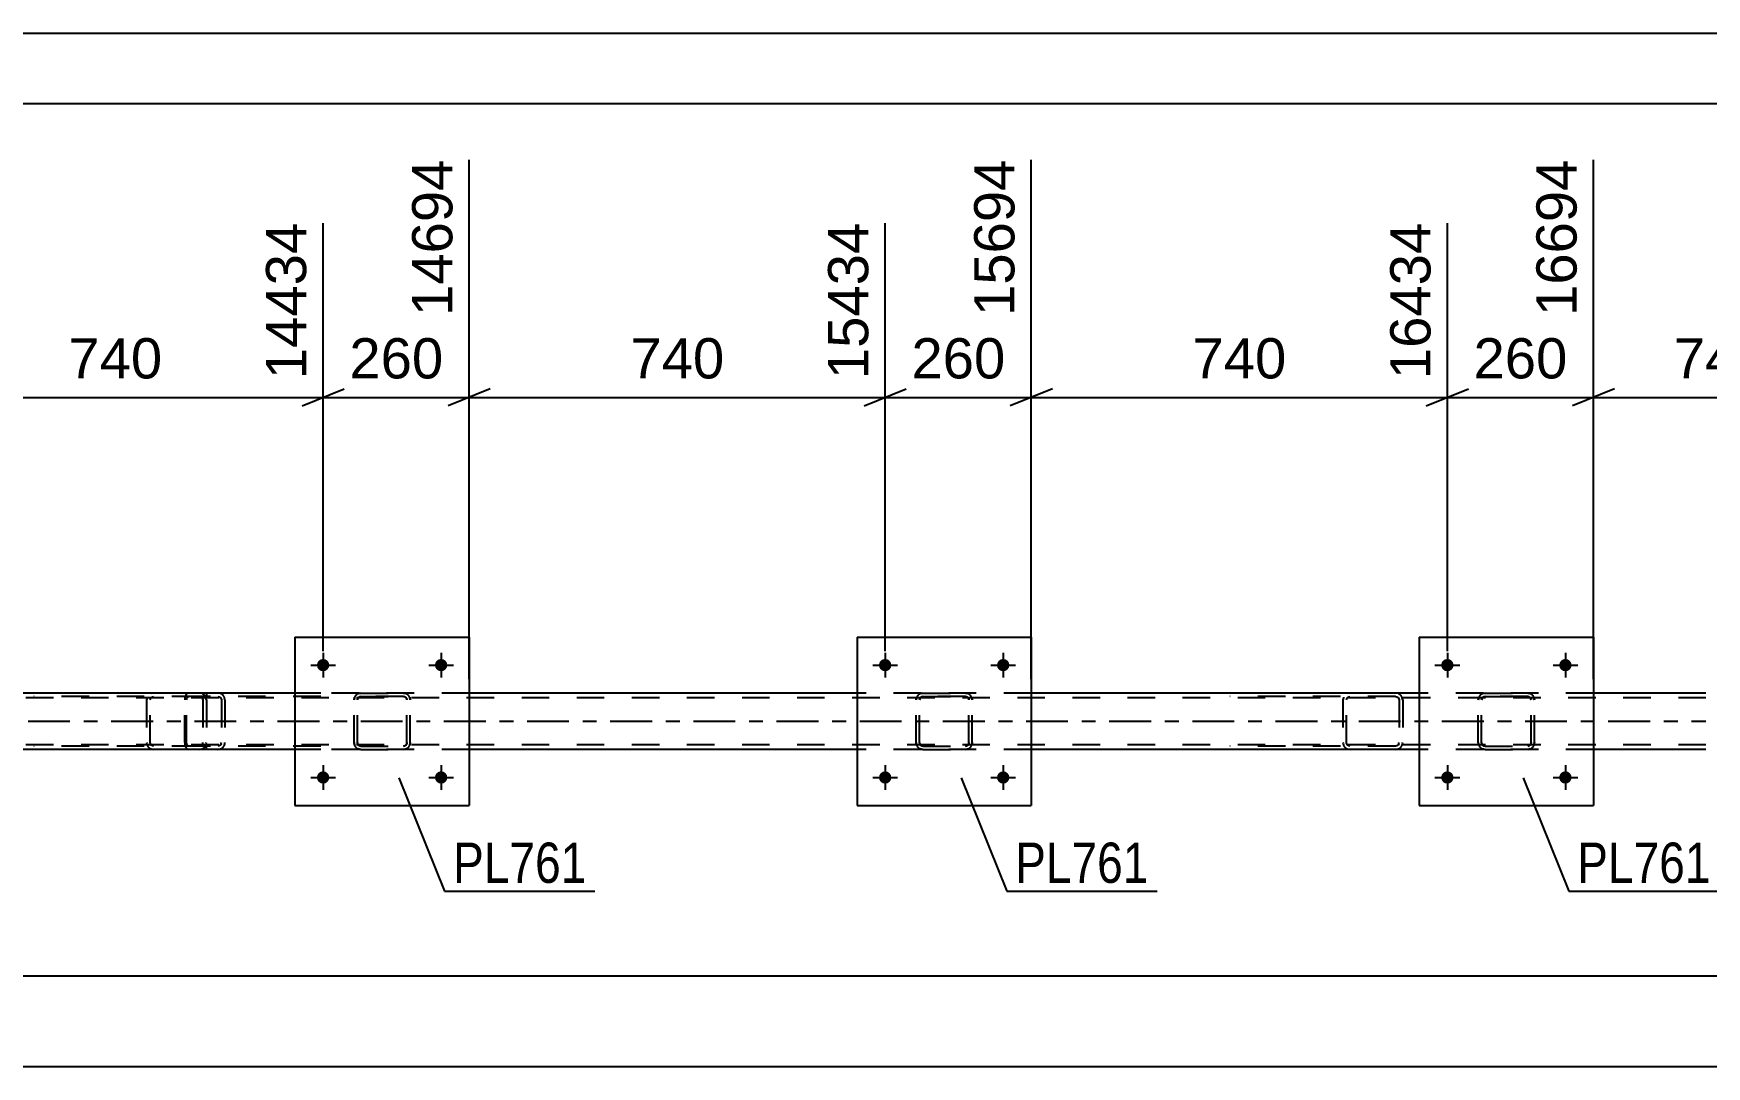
# Model space of a CAD drawing. Header units: millimetres. Extents: x 0 to 841, y 0 to 594.
# Drawn here: x 645.5 to 764.5, y 520.5 to 594 of the extents above; entities that cross this region are included whole.
import ezdxf

# ---------------------------------------------------------------- set-up
doc = ezdxf.new("R2010")
doc.units = ezdxf.units.MM
doc.linetypes.add('DXK_LINE_DOT2', pattern=[3.9198, 1.9599, -1.9599])
doc.linetypes.add('DXK_LINE_DOT3', pattern=[5.9187, 2.979, -0.9799, 0.9799, -0.9799])
doc.styles.add('Arial', font='ARIAL.TTF', dxfattribs={"height": 0.2})
doc.styles.add('Arial Narrow', font='ARIALN.TTF', dxfattribs={"height": 0.2})

# ---------------------------------------------------------------- blocks, each defined once
blk = doc.blocks.new('Unknown-317662454-1113')
at = {"color": 5, "linetype": 'Continuous'}
for p, q in [((841, 594), (0, 594)), ((836, 589), (5, 589))]:
    blk.add_line(p, q, dxfattribs=at)
blk = doc.blocks.new('Bolt-317662454-1784 - 1694')
at = {"linetype": 'Continuous'}
for points in [[(666.52, 549.03, -1), (665.64, 549.03, -1)], [(674.92, 549.03, -1), (674.04, 549.03, -1)]]:
    blk.add_hatch(color=1, dxfattribs=at).paths.add_polyline_path(points)
at = {"color": 1, "linetype": 'Continuous'}
for p, q in [((665.2, 549.03), (666.96, 549.03)), ((666.08, 549.91), (666.08, 548.15)), ((673.6, 549.03), (675.36, 549.03)), ((674.48, 549.91), (674.48, 548.15))]:
    blk.add_line(p, q, dxfattribs=at)
blk = doc.blocks.new('Bolt-317662454-1785 - 1694')
at = {"linetype": 'Continuous'}
for points in [[(706.52, 541.03, -1), (705.64, 541.03, -1)], [(714.92, 541.03, -1), (714.04, 541.03, -1)]]:
    blk.add_hatch(color=1, dxfattribs=at).paths.add_polyline_path(points)
at = {"color": 1, "linetype": 'Continuous'}
for p, q in [((706.08, 541.91), (706.08, 540.15)), ((714.48, 541.91), (714.48, 540.15)), ((705.2, 541.03), (706.96, 541.03)), ((713.6, 541.03), (715.36, 541.03))]:
    blk.add_line(p, q, dxfattribs=at)
blk = doc.blocks.new('Part-317662454-1792 - 1694')
at = {"color": 7, "linetype": 'DXK_LINE_DOT2'}
for p, q in [((708.28, 546.55), (708.32, 546.74)), ((708.32, 546.73), (708.28, 546.55)), ((708.28, 543.51), (708.28, 546.55)), ((708.52, 546.55), (708.54, 546.64)), ((708.54, 546.64), (708.52, 546.55)), ((708.52, 543.51), (708.52, 546.55)), ((708.54, 546.64), (708.6, 546.72)), ((708.6, 546.72), (708.54, 546.64)), ((708.58, 547), (708.76, 547.03)), ((708.76, 547.03), (708.58, 546.99)), ((708.6, 546.72), (708.67, 546.77)), ((708.67, 546.77), (708.6, 546.72)), ((708.67, 546.77), (708.76, 546.79)), ((708.76, 546.79), (708.67, 546.77)), ((708.76, 547.03), (711.8, 547.03)), ((708.76, 547.03), (708.76, 547.03)), ((708.76, 547.03), (711.8, 547.03)), ((708.76, 546.79), (711.8, 546.79)), ((708.76, 546.79), (708.76, 546.79)), ((711.8, 546.79), (708.76, 546.79)), ((711.8, 547.03), (711.8, 547.03)), ((711.8, 547.03), (711.99, 547)), ((711.99, 546.99), (711.8, 547.03)), ((711.8, 546.79), (711.8, 546.79)), ((711.8, 546.79), (711.9, 546.77)), ((711.9, 546.77), (711.8, 546.79)), ((711.9, 546.77), (711.97, 546.72)), ((711.97, 546.72), (711.9, 546.77)), ((711.97, 546.72), (712.03, 546.64)), ((712.03, 546.64), (711.97, 546.72)), ((712.03, 546.64), (712.04, 546.55)), ((712.04, 546.55), (712.03, 546.64)), ((712.04, 543.51), (712.04, 546.55)), ((712.25, 546.74), (712.28, 546.55)), ((712.28, 546.55), (712.25, 546.73)), ((712.28, 543.51), (712.28, 546.55)), ((708.32, 543.33), (708.28, 543.51)), ((708.28, 543.51), (708.32, 543.33)), ((708.54, 543.42), (708.52, 543.51)), ((708.52, 543.51), (708.54, 543.42)), ((708.6, 543.34), (708.54, 543.42)), ((708.54, 543.42), (708.6, 543.34)), ((708.76, 543.03), (708.58, 543.07)), ((708.58, 543.07), (708.76, 543.03)), ((708.67, 543.29), (708.6, 543.34)), ((708.6, 543.34), (708.67, 543.29)), ((708.76, 543.27), (708.67, 543.29)), ((708.67, 543.29), (708.76, 543.27)), ((708.76, 543.27), (711.8, 543.27)), ((708.76, 543.27), (708.76, 543.27)), ((708.76, 543.27), (711.8, 543.27)), ((708.76, 543.03), (711.8, 543.03)), ((708.76, 543.03), (708.76, 543.03)), ((708.76, 543.03), (711.8, 543.03)), ((711.9, 543.29), (711.8, 543.27)), ((711.8, 543.27), (711.9, 543.29)), ((711.8, 543.27), (711.8, 543.27)), ((711.99, 543.07), (711.8, 543.03)), ((711.8, 543.03), (711.99, 543.07)), ((711.8, 543.03), (711.8, 543.03)), ((711.97, 543.34), (711.9, 543.29)), ((711.9, 543.29), (711.97, 543.34)), ((712.03, 543.42), (711.97, 543.34)), ((711.97, 543.34), (712.03, 543.42)), ((712.04, 543.51), (712.03, 543.42)), ((712.03, 543.42), (712.04, 543.51)), ((712.28, 543.51), (712.25, 543.33)), ((712.25, 543.33), (712.28, 543.51))]:
    blk.add_line(p, q, dxfattribs=at)
at = {"color": 7, "linetype": 'DXK_LINE_DOT3'}
blk.add_line((710.28, 545.03), (710.28, 545.03), dxfattribs=at)
at = {"color": 7, "linetype": 'DXK_LINE_DOT2'}
for centre, start, end in [((708.76, 546.55), 112.5, 157.5), ((708.76, 546.55), 112.5, 157.5), ((711.8, 546.55), 22.5, 67.5), ((711.8, 546.55), 22.5, 67.5), ((708.76, 543.51), 202.5, 247.5), ((708.76, 543.51), 202.5, 247.5), ((711.8, 543.51), 292.5, 337.5), ((711.8, 543.51), 292.5, 337.5)]:
    blk.add_arc(centre, 0.48, start, end, dxfattribs=at)
blk = doc.blocks.new('Bolt-317662454-1766 - 1694')
at = {"linetype": 'Continuous'}
for points in [[(706.52, 549.03, -1), (705.64, 549.03, -1)], [(714.92, 549.03, -1), (714.04, 549.03, -1)]]:
    blk.add_hatch(color=1, dxfattribs=at).paths.add_polyline_path(points)
at = {"color": 1, "linetype": 'Continuous'}
for p, q in [((705.2, 549.03), (706.96, 549.03)), ((706.08, 549.91), (706.08, 548.15)), ((713.6, 549.03), (715.36, 549.03)), ((714.48, 549.91), (714.48, 548.15))]:
    blk.add_line(p, q, dxfattribs=at)
blk = doc.blocks.new('Part-317662454-1771 - 1694')
at = {"color": 2, "linetype": 'Continuous'}
for p, q in [((704.08, 551.03), (704.08, 539.03)), ((704.08, 551.03), (716.48, 551.03)), ((716.48, 551.03), (716.48, 539.03)), ((704.08, 539.03), (716.48, 539.03))]:
    blk.add_line(p, q, dxfattribs=at)
blk = doc.blocks.new('Part-317662454-1772 - 1694')
at = {"color": 7, "linetype": 'DXK_LINE_DOT2'}
for p, q in [((748.29, 546.55), (748.32, 546.74)), ((748.32, 546.73), (748.29, 546.55)), ((748.29, 543.51), (748.29, 546.55)), ((748.53, 546.55), (748.54, 546.64)), ((748.54, 546.64), (748.53, 546.55)), ((748.53, 543.51), (748.53, 546.55)), ((748.54, 546.64), (748.6, 546.72)), ((748.6, 546.72), (748.54, 546.64)), ((748.58, 547), (748.77, 547.03)), ((748.77, 547.03), (748.58, 546.99)), ((748.6, 546.72), (748.67, 546.77)), ((748.67, 546.77), (748.6, 546.72)), ((748.67, 546.77), (748.77, 546.79)), ((748.77, 546.79), (748.67, 546.77)), ((748.77, 547.03), (751.81, 547.03)), ((748.77, 547.03), (748.77, 547.03)), ((748.77, 547.03), (751.81, 547.03)), ((748.77, 546.79), (751.81, 546.79)), ((748.77, 546.79), (748.77, 546.79)), ((751.81, 546.79), (748.77, 546.79)), ((751.81, 547.03), (751.81, 547.03)), ((751.81, 547.03), (751.99, 547)), ((751.99, 546.99), (751.81, 547.03)), ((751.81, 546.79), (751.81, 546.79)), ((751.81, 546.79), (751.9, 546.77)), ((751.9, 546.77), (751.81, 546.79)), ((751.9, 546.77), (751.97, 546.72)), ((751.97, 546.72), (751.9, 546.77)), ((751.97, 546.72), (752.03, 546.64)), ((752.03, 546.64), (751.97, 546.72)), ((752.03, 546.64), (752.05, 546.55)), ((752.05, 546.55), (752.03, 546.64)), ((752.05, 543.51), (752.05, 546.55)), ((752.25, 546.74), (752.29, 546.55)), ((752.29, 546.55), (752.25, 546.73)), ((752.29, 543.51), (752.29, 546.55)), ((748.32, 543.33), (748.29, 543.51)), ((748.29, 543.51), (748.32, 543.33)), ((748.54, 543.42), (748.53, 543.51)), ((748.53, 543.51), (748.54, 543.42)), ((748.6, 543.34), (748.54, 543.42)), ((748.54, 543.42), (748.6, 543.34)), ((748.77, 543.03), (748.58, 543.07)), ((748.58, 543.07), (748.77, 543.03)), ((748.67, 543.29), (748.6, 543.34)), ((748.6, 543.34), (748.67, 543.29)), ((748.77, 543.27), (748.67, 543.29)), ((748.67, 543.29), (748.77, 543.27)), ((748.77, 543.27), (751.81, 543.27)), ((748.77, 543.27), (748.77, 543.27)), ((748.77, 543.27), (751.81, 543.27)), ((748.77, 543.03), (751.81, 543.03)), ((748.77, 543.03), (748.77, 543.03)), ((748.77, 543.03), (751.81, 543.03)), ((751.9, 543.29), (751.81, 543.27)), ((751.81, 543.27), (751.9, 543.29)), ((751.81, 543.27), (751.81, 543.27)), ((751.99, 543.07), (751.81, 543.03)), ((751.81, 543.03), (751.99, 543.07)), ((751.81, 543.03), (751.81, 543.03)), ((751.97, 543.34), (751.9, 543.29)), ((751.9, 543.29), (751.97, 543.34)), ((752.03, 543.42), (751.97, 543.34)), ((751.97, 543.34), (752.03, 543.42)), ((752.05, 543.51), (752.03, 543.42)), ((752.03, 543.42), (752.05, 543.51)), ((752.29, 543.51), (752.25, 543.33)), ((752.25, 543.33), (752.29, 543.51))]:
    blk.add_line(p, q, dxfattribs=at)
at = {"color": 7, "linetype": 'DXK_LINE_DOT3'}
blk.add_line((750.29, 545.03), (750.29, 545.03), dxfattribs=at)
at = {"color": 7, "linetype": 'DXK_LINE_DOT2'}
for centre, start, end in [((748.77, 546.55), 112.5, 157.5), ((748.77, 546.55), 112.5, 157.5), ((751.81, 546.55), 22.5, 67.5), ((751.81, 546.55), 22.5, 67.5), ((748.77, 543.51), 202.5, 247.5), ((748.77, 543.51), 202.5, 247.5), ((751.81, 543.51), 292.5, 337.5), ((751.81, 543.51), 292.5, 337.5)]:
    blk.add_arc(centre, 0.48, start, end, dxfattribs=at)
blk = doc.blocks.new('Part-317662454-1777 - 1694')
at = {"color": 2, "linetype": 'Continuous'}
for p, q in [((744.09, 551.03), (744.09, 539.03)), ((744.09, 551.03), (756.49, 551.03)), ((756.49, 551.03), (756.49, 539.03)), ((744.09, 539.03), (756.49, 539.03))]:
    blk.add_line(p, q, dxfattribs=at)
blk = doc.blocks.new('Bolt-317662454-1783 - 1694')
at = {"linetype": 'Continuous'}
for points in [[(666.52, 541.03, -1), (665.64, 541.03, -1)], [(674.92, 541.03, -1), (674.04, 541.03, -1)]]:
    blk.add_hatch(color=1, dxfattribs=at).paths.add_polyline_path(points)
at = {"color": 1, "linetype": 'Continuous'}
for p, q in [((666.08, 541.91), (666.08, 540.15)), ((674.48, 541.91), (674.48, 540.15)), ((665.2, 541.03), (666.96, 541.03)), ((673.6, 541.03), (675.36, 541.03))]:
    blk.add_line(p, q, dxfattribs=at)
blk = doc.blocks.new('Bolt-317662454-1787 - 1694')
at = {"linetype": 'Continuous'}
for points in [[(746.53, 541.03, -1), (745.65, 541.03, -1)], [(754.93, 541.03, -1), (754.05, 541.03, -1)]]:
    blk.add_hatch(color=1, dxfattribs=at).paths.add_polyline_path(points)
at = {"color": 1, "linetype": 'Continuous'}
for p, q in [((746.09, 541.91), (746.09, 540.15)), ((754.49, 541.91), (754.49, 540.15)), ((745.21, 541.03), (746.97, 541.03)), ((753.61, 541.03), (755.37, 541.03))]:
    blk.add_line(p, q, dxfattribs=at)
blk = doc.blocks.new('Bolt-317662454-1788 - 1694')
at = {"linetype": 'Continuous'}
for points in [[(746.53, 549.03, -1), (745.65, 549.03, -1)], [(754.93, 549.03, -1), (754.05, 549.03, -1)]]:
    blk.add_hatch(color=1, dxfattribs=at).paths.add_polyline_path(points)
at = {"color": 1, "linetype": 'Continuous'}
for p, q in [((745.21, 549.03), (746.97, 549.03)), ((746.09, 549.91), (746.09, 548.15)), ((753.61, 549.03), (755.37, 549.03)), ((754.49, 549.91), (754.49, 548.15))]:
    blk.add_line(p, q, dxfattribs=at)
blk = doc.blocks.new('Part-317662454-1823 - 1694')
at = {"color": 7, "linetype": 'DXK_LINE_DOT2'}
for p, q in [((764.49, 546.71), (88.73, 546.71)), ((676.48, 547.03), (664.08, 547.03)), ((716.48, 547.03), (704.08, 547.03)), ((756.49, 547.03), (744.09, 547.03)), ((764.49, 543.35), (88.73, 543.35)), ((676.48, 543.03), (664.08, 543.03)), ((716.48, 543.03), (704.08, 543.03)), ((756.49, 543.03), (744.09, 543.03))]:
    blk.add_line(p, q, dxfattribs=at)
at = {"color": 2, "linetype": 'Continuous'}
for p, q in [((664.08, 547.03), (636.49, 547.03)), ((704.08, 547.03), (676.48, 547.03)), ((744.09, 547.03), (716.48, 547.03)), ((764.49, 547.03), (756.49, 547.03)), ((664.08, 543.03), (636.49, 543.03)), ((704.08, 543.03), (676.48, 543.03)), ((744.09, 543.03), (716.48, 543.03)), ((764.49, 543.03), (756.49, 543.03))]:
    blk.add_line(p, q, dxfattribs=at)
at = {"color": 7, "linetype": 'DXK_LINE_DOT3'}
blk.add_line((88.73, 545.03), (764.49, 545.03), dxfattribs=at)
blk = doc.blocks.new('Part-317662454-1879 - 1694')
at = {"color": 2, "linetype": 'Continuous'}
for p, q in [((664.08, 551.03), (664.08, 539.03)), ((664.08, 551.03), (676.48, 551.03)), ((676.48, 551.03), (676.48, 539.03)), ((664.08, 539.03), (676.48, 539.03))]:
    blk.add_line(p, q, dxfattribs=at)
blk = doc.blocks.new('Part-317662454-1880 - 1694')
at = {"color": 7, "linetype": 'DXK_LINE_DOT2'}
for p, q in [((668.28, 546.55), (668.32, 546.74)), ((668.32, 546.73), (668.28, 546.55)), ((668.28, 543.51), (668.28, 546.55)), ((668.52, 546.55), (668.54, 546.64)), ((668.54, 546.64), (668.52, 546.55)), ((668.52, 543.51), (668.52, 546.55)), ((668.54, 546.64), (668.6, 546.72)), ((668.6, 546.72), (668.54, 546.64)), ((668.58, 547), (668.76, 547.03)), ((668.76, 547.03), (668.58, 546.99)), ((668.6, 546.72), (668.67, 546.77)), ((668.67, 546.77), (668.6, 546.72)), ((668.67, 546.77), (668.76, 546.79)), ((668.76, 546.79), (668.67, 546.77)), ((668.76, 547.03), (671.8, 547.03)), ((668.76, 547.03), (668.76, 547.03)), ((668.76, 547.03), (671.8, 547.03)), ((668.76, 546.79), (671.8, 546.79)), ((668.76, 546.79), (668.76, 546.79)), ((671.8, 546.79), (668.76, 546.79)), ((671.8, 547.03), (671.8, 547.03)), ((671.8, 547.03), (671.99, 547)), ((671.99, 546.99), (671.8, 547.03)), ((671.8, 546.79), (671.8, 546.79)), ((671.8, 546.79), (671.9, 546.77)), ((671.9, 546.77), (671.8, 546.79)), ((671.9, 546.77), (671.97, 546.72)), ((671.97, 546.72), (671.9, 546.77)), ((671.97, 546.72), (672.03, 546.64)), ((672.03, 546.64), (671.97, 546.72)), ((672.03, 546.64), (672.04, 546.55)), ((672.04, 546.55), (672.03, 546.64)), ((672.04, 543.51), (672.04, 546.55)), ((672.25, 546.74), (672.28, 546.55)), ((672.28, 546.55), (672.25, 546.73)), ((672.28, 543.51), (672.28, 546.55)), ((668.32, 543.33), (668.28, 543.51)), ((668.28, 543.51), (668.32, 543.33)), ((668.54, 543.42), (668.52, 543.51)), ((668.52, 543.51), (668.54, 543.42)), ((668.6, 543.34), (668.54, 543.42)), ((668.54, 543.42), (668.6, 543.34)), ((668.76, 543.03), (668.58, 543.07)), ((668.58, 543.07), (668.76, 543.03)), ((668.67, 543.29), (668.6, 543.34)), ((668.6, 543.34), (668.67, 543.29)), ((668.76, 543.27), (668.67, 543.29)), ((668.67, 543.29), (668.76, 543.27)), ((668.76, 543.27), (671.8, 543.27)), ((668.76, 543.27), (668.76, 543.27)), ((668.76, 543.27), (671.8, 543.27)), ((668.76, 543.03), (671.8, 543.03)), ((668.76, 543.03), (668.76, 543.03)), ((668.76, 543.03), (671.8, 543.03)), ((671.9, 543.29), (671.8, 543.27)), ((671.8, 543.27), (671.9, 543.29)), ((671.8, 543.27), (671.8, 543.27)), ((671.99, 543.07), (671.8, 543.03)), ((671.8, 543.03), (671.99, 543.07)), ((671.8, 543.03), (671.8, 543.03)), ((671.97, 543.34), (671.9, 543.29)), ((671.9, 543.29), (671.97, 543.34)), ((672.03, 543.42), (671.97, 543.34)), ((671.97, 543.34), (672.03, 543.42)), ((672.04, 543.51), (672.03, 543.42)), ((672.03, 543.42), (672.04, 543.51)), ((672.28, 543.51), (672.25, 543.33)), ((672.25, 543.33), (672.28, 543.51))]:
    blk.add_line(p, q, dxfattribs=at)
at = {"color": 7, "linetype": 'DXK_LINE_DOT3'}
blk.add_line((670.28, 545.03), (670.28, 545.03), dxfattribs=at)
at = {"color": 7, "linetype": 'DXK_LINE_DOT2'}
for centre, start, end in [((668.76, 546.55), 112.5, 157.5), ((668.76, 546.55), 112.5, 157.5), ((671.8, 546.55), 22.5, 67.5), ((671.8, 546.55), 22.5, 67.5), ((668.76, 543.51), 202.5, 247.5), ((668.76, 543.51), 202.5, 247.5), ((671.8, 543.51), 292.5, 337.5), ((671.8, 543.51), 292.5, 337.5)]:
    blk.add_arc(centre, 0.48, start, end, dxfattribs=at)
blk = doc.blocks.new('Part-317662454-1938 - 1694')
at = {"color": 7, "linetype": 'DXK_LINE_DOT2'}
for p, q in [((656.25, 546.74), (656.23, 546.55)), ((656.23, 543.51), (656.23, 546.55)), ((656.31, 546.89), (656.25, 546.74)), ((656.4, 547), (656.31, 546.89)), ((656.37, 546.55), (656.38, 546.64)), ((656.37, 543.51), (656.37, 546.55)), ((656.38, 546.64), (656.41, 546.72)), ((656.5, 547.03), (656.4, 547)), ((656.41, 546.72), (656.45, 546.77)), ((656.45, 546.77), (656.5, 546.79)), ((665.91, 547.03), (656.5, 547.03)), ((665.91, 546.79), (656.5, 546.79)), ((657.78, 547.03), (657.78, 546.79)), ((658.78, 547), (658.59, 547.03)), ((658.59, 546.79), (658.69, 546.77)), ((658.69, 546.77), (658.77, 546.72)), ((658.77, 546.72), (658.82, 546.64)), ((658.82, 546.64), (658.84, 546.55)), ((658.84, 546.55), (658.84, 543.51)), ((659.06, 546.71), (659.06, 546.74)), ((659.09, 546.55), (659.06, 546.71)), ((659.09, 546.55), (659.09, 543.51)), ((656.23, 543.51), (656.25, 543.33)), ((656.25, 543.33), (656.31, 543.17)), ((656.31, 543.17), (656.4, 543.07)), ((656.38, 543.42), (656.37, 543.51)), ((656.41, 543.34), (656.38, 543.42)), ((656.4, 543.07), (656.5, 543.03)), ((656.45, 543.29), (656.41, 543.34)), ((656.5, 543.27), (656.45, 543.29)), ((665.91, 543.27), (656.5, 543.27)), ((665.91, 543.03), (656.5, 543.03)), ((657.78, 543.03), (657.78, 543.27)), ((658.69, 543.29), (658.59, 543.27)), ((658.59, 543.03), (658.78, 543.07)), ((658.77, 543.34), (658.69, 543.29)), ((658.82, 543.42), (658.77, 543.34)), ((658.82, 543.42), (658.83, 543.45)), ((658.83, 543.45), (658.84, 543.51)), ((659.06, 543.33), (659.08, 543.45)), ((659.08, 543.45), (659.09, 543.51))]:
    blk.add_line(p, q, dxfattribs=at)
for centre, start, end in [((658.61, 546.54), 23.8494, 68.8059), ((658.61, 543.53), 291.1941, 336.1506)]:
    blk.add_arc(centre, 0.492, start, end, dxfattribs=at)
blk = doc.blocks.new('Part-317662454-1939 - 1694')
at = {"color": 7, "linetype": 'DXK_LINE_DOT2'}
for p, q in [((742.4, 547.03), (730.62, 547.03)), ((742.4, 546.79), (730.62, 546.79)), ((738.69, 546.71), (738.65, 546.55)), ((738.65, 546.55), (738.65, 543.51)), ((738.69, 546.74), (738.69, 546.71)), ((738.91, 546.55), (738.93, 546.64)), ((738.91, 543.51), (738.91, 546.55)), ((738.93, 546.64), (738.98, 546.72)), ((739.17, 547.03), (738.97, 547)), ((738.98, 546.72), (739.07, 546.77)), ((739.07, 546.77), (739.17, 546.79)), ((742.6, 547), (742.4, 547.03)), ((742.4, 546.79), (742.5, 546.77)), ((742.5, 546.77), (742.58, 546.72)), ((742.58, 546.72), (742.64, 546.64)), ((742.64, 546.64), (742.66, 546.55)), ((742.66, 546.55), (742.66, 543.51)), ((742.88, 546.71), (742.87, 546.74)), ((742.91, 546.55), (742.88, 546.71)), ((742.91, 546.55), (742.91, 543.51)), ((742.4, 543.27), (730.62, 543.27)), ((742.4, 543.03), (730.62, 543.03)), ((738.65, 543.51), (738.67, 543.45)), ((738.67, 543.45), (738.69, 543.33)), ((738.92, 543.45), (738.91, 543.51)), ((738.93, 543.42), (738.92, 543.45)), ((738.98, 543.34), (738.93, 543.42)), ((738.97, 543.07), (739.17, 543.03)), ((739.07, 543.29), (738.98, 543.34)), ((739.17, 543.27), (739.07, 543.29)), ((742.5, 543.29), (742.4, 543.27)), ((742.4, 543.03), (742.6, 543.07)), ((742.58, 543.34), (742.5, 543.29)), ((742.64, 543.42), (742.58, 543.34)), ((742.64, 543.45), (742.66, 543.51)), ((742.64, 543.42), (742.64, 543.45)), ((742.87, 543.33), (742.9, 543.45)), ((742.9, 543.45), (742.91, 543.51))]:
    blk.add_line(p, q, dxfattribs=at)
for centre, start, end in [((742.42, 546.53), 24.32, 69.2417), ((739.15, 543.53), 204.32, 249.2417), ((742.42, 543.53), 290.7583, 335.68)]:
    blk.add_arc(centre, 0.496, start, end, dxfattribs=at)
blk = doc.blocks.new('Part-317662454-1940 - 1694')
at = {"color": 7, "linetype": 'DXK_LINE_DOT2'}
for p, q in [((657.27, 547.03), (645.49, 547.03)), ((657.27, 546.79), (645.49, 546.79)), ((653.55, 546.71), (653.52, 546.55)), ((653.52, 546.55), (653.52, 543.51)), ((653.56, 546.74), (653.55, 546.71)), ((653.78, 546.55), (653.8, 546.64)), ((653.78, 543.51), (653.78, 546.55)), ((653.8, 546.64), (653.85, 546.72)), ((654.03, 547.03), (653.84, 547)), ((653.85, 546.72), (653.93, 546.77)), ((653.93, 546.77), (654.03, 546.79)), ((657.46, 547), (657.27, 547.03)), ((657.27, 546.79), (657.36, 546.77)), ((657.36, 546.77), (657.45, 546.72)), ((657.45, 546.72), (657.5, 546.64)), ((657.5, 546.64), (657.52, 546.55)), ((657.52, 546.55), (657.52, 543.51)), ((657.74, 546.71), (657.74, 546.74)), ((657.78, 546.55), (657.74, 546.71)), ((657.78, 546.55), (657.78, 543.51)), ((657.27, 543.27), (645.49, 543.27)), ((657.27, 543.03), (645.49, 543.03)), ((653.52, 543.51), (653.53, 543.45)), ((653.53, 543.45), (653.56, 543.33)), ((653.79, 543.45), (653.78, 543.51)), ((653.8, 543.42), (653.79, 543.45)), ((653.85, 543.34), (653.8, 543.42)), ((653.84, 543.07), (654.03, 543.03)), ((653.93, 543.29), (653.85, 543.34)), ((654.03, 543.27), (653.93, 543.29)), ((657.36, 543.29), (657.27, 543.27)), ((657.27, 543.03), (657.46, 543.07)), ((657.45, 543.34), (657.36, 543.29)), ((657.5, 543.42), (657.45, 543.34)), ((657.5, 543.42), (657.51, 543.45)), ((657.51, 543.45), (657.52, 543.51)), ((657.74, 543.33), (657.76, 543.45)), ((657.76, 543.45), (657.78, 543.51))]:
    blk.add_line(p, q, dxfattribs=at)
for centre, start, end in [((657.29, 546.53), 24.32, 69.2417), ((654.01, 543.53), 204.32, 249.2417), ((657.29, 543.53), 290.7583, 335.68)]:
    blk.add_arc(centre, 0.496, start, end, dxfattribs=at)
blk = doc.blocks.new('StraightDimension-317662454-12600 - 1694')
at = {"color": 7, "linetype": 'Continuous'}
for p, q in [((756.49, 548.03), (756.49, 585)), ((774.59, 550.03), (774.59, 580.5)), ((757.99, 568.69), (754.99, 567.49)), ((756.49, 568.09), (774.59, 568.09)), ((773.09, 567.49), (776.09, 568.69))]:
    blk.add_line(p, q, dxfattribs=at)
at = {"color": 0}
blk.add_wipeout([(769.47, 568.84), (769.47, 573.04), (761.6, 573.04), (761.6, 568.84)], dxfattribs=at)
at = {"color": 3, "style": 'Arial'}
blk.add_text('740', height=2.865, dxfattribs=at).set_placement((762.2, 569.44))
at = {"color": 0, "linetype": 'Continuous'}
blk.add_wipeout([(773.98, 581.1), (769.78, 581.1), (769.78, 568.79), (773.98, 568.79)], dxfattribs=at)
at = {"color": 3, "linetype": 'Continuous', "style": 'Arial'}
blk.add_text('17434', height=2.865, rotation=90.0002, dxfattribs=at).set_placement((773.39, 569.39))
blk = doc.blocks.new('StraightDimension-317662454-12603 - 1694')
at = {"color": 7, "linetype": 'Continuous'}
for p, q in [((716.48, 548.03), (716.48, 585)), ((706.08, 550.03), (706.08, 580.5)), ((704.58, 567.49), (707.58, 568.69)), ((706.08, 568.09), (716.48, 568.09)), ((717.98, 568.69), (714.98, 567.49))]:
    blk.add_line(p, q, dxfattribs=at)
at = {"color": 0}
blk.add_wipeout([(715.22, 568.84), (715.22, 573.04), (707.35, 573.04), (707.35, 568.84)], dxfattribs=at)
at = {"color": 3, "style": 'Arial'}
blk.add_text('260', height=2.865, dxfattribs=at).set_placement((707.95, 569.44))
at = {"color": 0, "linetype": 'Continuous'}
blk.add_wipeout([(715.88, 585.6), (711.68, 585.6), (711.68, 573.29), (715.88, 573.29)], dxfattribs=at)
at = {"color": 3, "linetype": 'Continuous', "style": 'Arial'}
blk.add_text('15694', height=2.865, rotation=90.0002, dxfattribs=at).set_placement((715.28, 573.89))
blk = doc.blocks.new('StraightDimension-317662454-12605 - 1694')
at = {"color": 7, "linetype": 'Continuous'}
for p, q in [((676.48, 548.03), (676.48, 585)), ((666.08, 550.03), (666.08, 580.5)), ((664.58, 567.49), (667.58, 568.69)), ((666.08, 568.09), (676.48, 568.09)), ((677.98, 568.69), (674.98, 567.49))]:
    blk.add_line(p, q, dxfattribs=at)
at = {"color": 0}
blk.add_wipeout([(675.22, 568.84), (675.22, 573.04), (667.35, 573.04), (667.35, 568.84)], dxfattribs=at)
at = {"color": 3, "style": 'Arial'}
blk.add_text('260', height=2.865, dxfattribs=at).set_placement((667.95, 569.44))
at = {"color": 0, "linetype": 'Continuous'}
blk.add_wipeout([(675.88, 585.6), (671.68, 585.6), (671.68, 573.29), (675.88, 573.29)], dxfattribs=at)
at = {"color": 3, "linetype": 'Continuous', "style": 'Arial'}
blk.add_text('14694', height=2.865, rotation=90.0002, dxfattribs=at).set_placement((675.28, 573.89))
blk = doc.blocks.new('StraightDimension-317662454-12601 - 1694')
at = {"color": 7, "linetype": 'Continuous'}
for p, q in [((756.49, 548.03), (756.49, 585)), ((746.09, 550.03), (746.09, 580.5)), ((744.59, 567.49), (747.59, 568.69)), ((746.09, 568.09), (756.49, 568.09)), ((757.99, 568.69), (754.99, 567.49))]:
    blk.add_line(p, q, dxfattribs=at)
at = {"color": 0}
blk.add_wipeout([(755.22, 568.84), (755.22, 573.04), (747.35, 573.04), (747.35, 568.84)], dxfattribs=at)
at = {"color": 3, "style": 'Arial'}
blk.add_text('260', height=2.865, dxfattribs=at).set_placement((747.95, 569.44))
at = {"color": 0, "linetype": 'Continuous'}
blk.add_wipeout([(755.88, 585.6), (751.68, 585.6), (751.68, 573.29), (755.88, 573.29)], dxfattribs=at)
at = {"color": 3, "linetype": 'Continuous', "style": 'Arial'}
blk.add_text('16694', height=2.865, rotation=90.0002, dxfattribs=at).set_placement((755.29, 573.89))
blk = doc.blocks.new('StraightDimension-317662454-2032 - 1694')
at = {"color": 7, "linetype": 'Continuous'}
blk.add_line((88.09, 520.45), (798.98, 520.45), dxfattribs=at)
blk = doc.blocks.new('StraightDimension-317662454-12602 - 1694')
at = {"color": 7, "linetype": 'Continuous'}
for p, q in [((716.48, 548.03), (716.48, 585)), ((746.09, 550.03), (746.09, 580.5)), ((717.98, 568.69), (714.98, 567.49)), ((716.48, 568.09), (746.09, 568.09)), ((744.59, 567.49), (747.59, 568.69))]:
    blk.add_line(p, q, dxfattribs=at)
at = {"color": 0}
blk.add_wipeout([(735.22, 568.84), (735.22, 573.04), (727.35, 573.04), (727.35, 568.84)], dxfattribs=at)
at = {"color": 3, "style": 'Arial'}
blk.add_text('740', height=2.865, dxfattribs=at).set_placement((727.95, 569.44))
at = {"color": 0, "linetype": 'Continuous'}
blk.add_wipeout([(745.48, 581.1), (741.28, 581.1), (741.28, 568.79), (745.48, 568.79)], dxfattribs=at)
at = {"color": 3, "linetype": 'Continuous', "style": 'Arial'}
blk.add_text('16434', height=2.865, rotation=90.0002, dxfattribs=at).set_placement((744.89, 569.39))
blk = doc.blocks.new('StraightDimension-317662454-12604 - 1694')
at = {"color": 7, "linetype": 'Continuous'}
for p, q in [((676.48, 548.03), (676.48, 585)), ((706.08, 550.03), (706.08, 580.5)), ((677.98, 568.69), (674.98, 567.49)), ((676.48, 568.09), (706.08, 568.09)), ((704.58, 567.49), (707.58, 568.69))]:
    blk.add_line(p, q, dxfattribs=at)
at = {"color": 0}
blk.add_wipeout([(695.22, 568.84), (695.22, 573.04), (687.35, 573.04), (687.35, 568.84)], dxfattribs=at)
at = {"color": 3, "style": 'Arial'}
blk.add_text('740', height=2.865, dxfattribs=at).set_placement((687.95, 569.44))
at = {"color": 0, "linetype": 'Continuous'}
blk.add_wipeout([(705.48, 581.1), (701.28, 581.1), (701.28, 568.79), (705.48, 568.79)], dxfattribs=at)
at = {"color": 3, "linetype": 'Continuous', "style": 'Arial'}
blk.add_text('15434', height=2.865, rotation=90.0002, dxfattribs=at).set_placement((704.88, 569.39))
blk = doc.blocks.new('StraightDimension-317662454-12606 - 1694')
at = {"color": 7, "linetype": 'Continuous'}
for p, q in [((636.49, 548.03), (636.49, 585)), ((666.08, 550.03), (666.08, 580.5)), ((637.99, 568.69), (634.99, 567.49)), ((636.49, 568.09), (666.08, 568.09)), ((664.58, 567.49), (667.58, 568.69))]:
    blk.add_line(p, q, dxfattribs=at)
at = {"color": 0}
blk.add_wipeout([(655.22, 568.84), (655.22, 573.04), (647.35, 573.04), (647.35, 568.84)], dxfattribs=at)
at = {"color": 3, "style": 'Arial'}
blk.add_text('740', height=2.865, dxfattribs=at).set_placement((647.95, 569.44))
at = {"color": 0, "linetype": 'Continuous'}
blk.add_wipeout([(665.48, 581.1), (661.28, 581.1), (661.28, 568.79), (665.48, 568.79)], dxfattribs=at)
at = {"color": 3, "linetype": 'Continuous', "style": 'Arial'}
blk.add_text('14434', height=2.865, rotation=90.0002, dxfattribs=at).set_placement((664.88, 569.39))
blk = doc.blocks.new('StraightDimension-317662454-17061 - 1694')
at = {"color": 7, "linetype": 'Continuous'}
blk.add_line((88.73, 526.91), (798.34, 526.91), dxfattribs=at)
blk = doc.blocks.new('Mark-317662454-1767 - 1694')
at = {"color": 30, "linetype": 'Continuous'}
for p, q in [((711.48, 541), (714.73, 532.93)), ((714.73, 532.93), (725.43, 532.93))]:
    blk.add_line(p, q, dxfattribs=at)
at = {"color": 0}
blk.add_wipeout([(724.83, 533.53), (724.83, 536.53), (715.33, 536.53), (715.33, 533.53)], dxfattribs=at)
blk.add_wipeout([(724.83, 533.53), (724.83, 536.53), (715.33, 536.53), (715.33, 533.53)], dxfattribs=at)
at = {"color": 3, "style": 'Arial Narrow'}
blk.add_text('PL761', height=2.863, dxfattribs=at).set_placement((715.33, 533.53))
blk = doc.blocks.new('Mark-317662454-1773 - 1694')
at = {"color": 30, "linetype": 'Continuous'}
for p, q in [((751.48, 541), (754.73, 532.93)), ((754.73, 532.93), (765.43, 532.93))]:
    blk.add_line(p, q, dxfattribs=at)
at = {"color": 0}
blk.add_wipeout([(764.83, 533.53), (764.83, 536.53), (755.33, 536.53), (755.33, 533.53)], dxfattribs=at)
blk.add_wipeout([(764.83, 533.53), (764.83, 536.53), (755.33, 536.53), (755.33, 533.53)], dxfattribs=at)
at = {"color": 3, "style": 'Arial Narrow'}
blk.add_text('PL761', height=2.863, dxfattribs=at).set_placement((755.33, 533.53))
blk = doc.blocks.new('Mark-317662454-1875 - 1694')
at = {"color": 30, "linetype": 'Continuous'}
for p, q in [((671.48, 541), (674.73, 532.93)), ((674.73, 532.93), (685.43, 532.93))]:
    blk.add_line(p, q, dxfattribs=at)
at = {"color": 0}
blk.add_wipeout([(684.83, 533.53), (684.83, 536.53), (675.33, 536.53), (675.33, 533.53)], dxfattribs=at)
blk.add_wipeout([(684.83, 533.53), (684.83, 536.53), (675.33, 536.53), (675.33, 533.53)], dxfattribs=at)
at = {"color": 3, "style": 'Arial Narrow'}
blk.add_text('PL761', height=2.863, dxfattribs=at).set_placement((675.33, 533.53))

msp = doc.modelspace()

# ---------------------------------------------------------------- block references
for name in ['Unknown-317662454-1113', 'Part-317662454-1879 - 1694', 'Part-317662454-1771 - 1694', 'Part-317662454-1777 - 1694', 'Bolt-317662454-1784 - 1694', 'Bolt-317662454-1766 - 1694', 'Bolt-317662454-1788 - 1694', 'Part-317662454-1823 - 1694', 'Part-317662454-1940 - 1694', 'Part-317662454-1938 - 1694', 'Part-317662454-1880 - 1694', 'Part-317662454-1792 - 1694', 'Part-317662454-1939 - 1694', 'Part-317662454-1772 - 1694', 'Bolt-317662454-1783 - 1694', 'Bolt-317662454-1785 - 1694', 'Bolt-317662454-1787 - 1694']:
    msp.add_blockref(name, (0, 0))

# ---------------------------------------------------------------- next in the draw order: block references
for name in ['StraightDimension-317662454-12605 - 1694', 'StraightDimension-317662454-12603 - 1694', 'StraightDimension-317662454-12600 - 1694', 'StraightDimension-317662454-2032 - 1694']:
    msp.add_blockref(name, (0, 0))

# ---------------------------------------------------------------- next in the draw order: block references
for name in ['StraightDimension-317662454-12606 - 1694', 'StraightDimension-317662454-12604 - 1694', 'StraightDimension-317662454-12601 - 1694', 'StraightDimension-317662454-17061 - 1694']:
    msp.add_blockref(name, (0, 0))

# ---------------------------------------------------------------- next in the draw order: block references
for name in ['StraightDimension-317662454-12602 - 1694', 'Mark-317662454-1875 - 1694', 'Mark-317662454-1767 - 1694', 'Mark-317662454-1773 - 1694']:
    msp.add_blockref(name, (0, 0))

doc.saveas('drawing.dxf')
